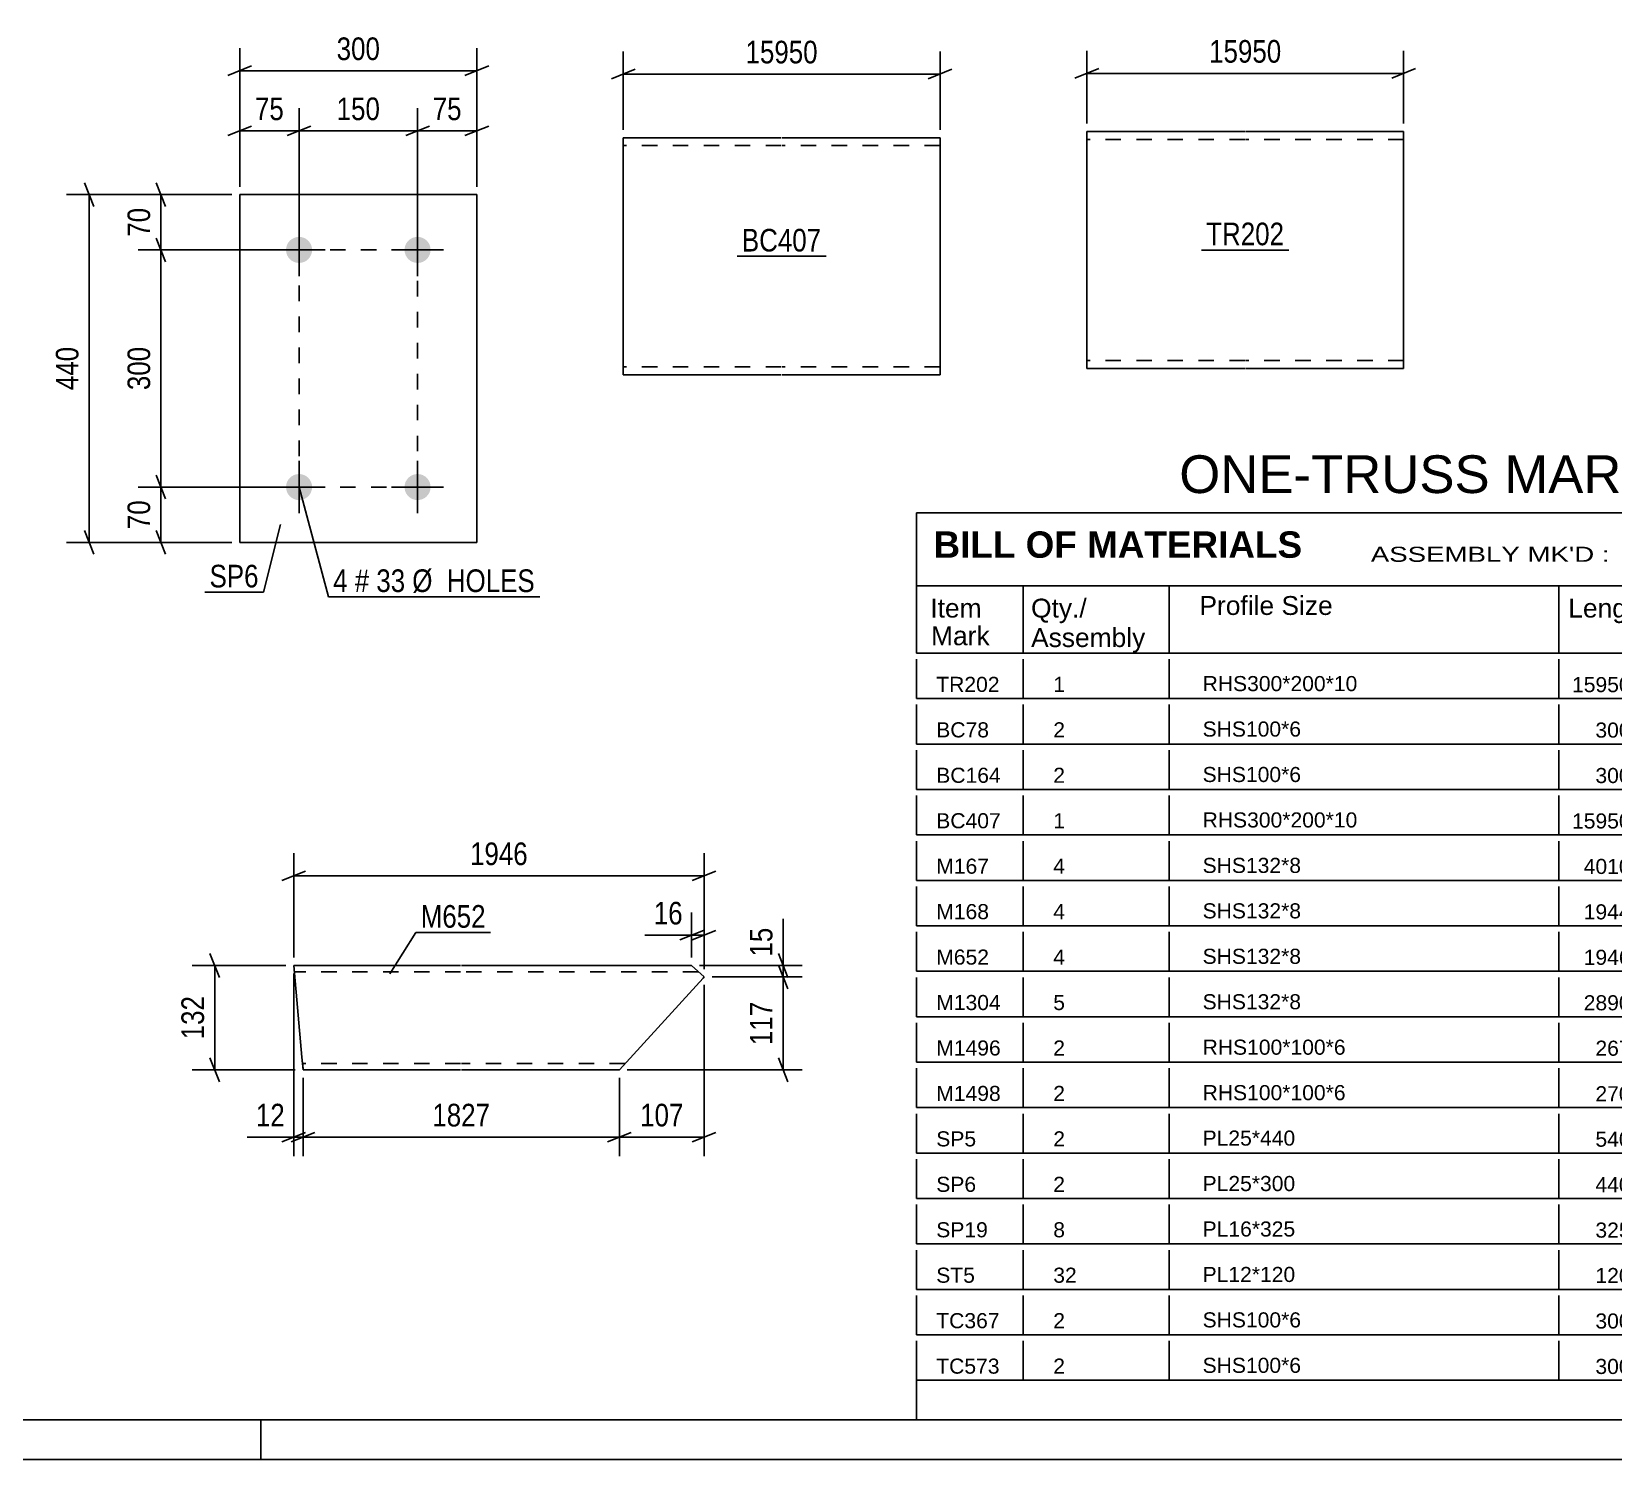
# Model space of a CAD drawing. Header units: millimetres. Extents: x 0 to 841, y 0 to 594.
# Drawn here: x 392 to 592.2, y 0 to 180.6 of the extents above; entities that cross this region are included whole.
import ezdxf

# ---------------------------------------------------------------- set-up
doc = ezdxf.new("R2010")
doc.units = ezdxf.units.MM
doc.linetypes.add('DXK_LINE_DOT2', pattern=[3.9198, 1.9599, -1.9599])
doc.styles.add('Arial', font='ARIAL.TTF', dxfattribs={"height": 0.2})
doc.styles.add('Arial Bold', font='ARIALBD.TTF', dxfattribs={"height": 0.2})
doc.styles.add('Arial Narrow', font='ARIALN.TTF', dxfattribs={"height": 0.2})

# ---------------------------------------------------------------- blocks, each defined once
blk = doc.blocks.new('Unknown-761549208-1135')
at = {"color": 5, "linetype": 'Continuous'}
for p, q in [((5, 5), (836, 5)), ((421, 0), (421, 5)), ((0, 0), (841, 0))]:
    blk.add_line(p, q, dxfattribs=at)
blk = doc.blocks.new('Unknown-761549208-20011')
at = {"color": 7, "linetype": 'Continuous'}
for p, q in [((504, 119.75), (676, 119.75)), ((504, 108.5), (504, 119.75)), ((676, 119.75), (676, 108.5)), ((504, 110.5), (676, 110.5)), ((517.5, 110.5), (517.5, 102)), ((536, 110.5), (536, 102)), ((585.28, 110.5), (585.28, 102)), ((599.28, 110.5), (599.28, 102)), ((615, 110.5), (615, 102)), ((629.28, 110.5), (629.28, 102)), ((646.28, 110.5), (646.28, 102)), ((504, 108.5), (504, 103.5)), ((676, 108.5), (676, 102)), ((504, 103.5), (504, 102)), ((504, 102), (676, 102)), ((504, 101.23), (504, 96.25)), ((517.5, 101.23), (517.5, 96.25)), ((536, 101.23), (536, 96.25)), ((585.28, 101.23), (585.28, 96.25)), ((599.28, 101.23), (599.28, 96.25)), ((615, 101.23), (615, 96.25)), ((629.28, 101.23), (629.28, 96.25)), ((646.28, 101.23), (646.28, 96.25)), ((676, 101.23), (676, 96.25)), ((504, 96.25), (676, 96.25)), ((504, 95.48), (504, 90.5)), ((517.5, 95.48), (517.5, 90.5)), ((536, 95.48), (536, 90.5)), ((585.28, 95.48), (585.28, 90.5)), ((599.28, 95.48), (599.28, 90.5)), ((615, 95.48), (615, 90.5)), ((629.28, 95.48), (629.28, 90.5)), ((646.28, 95.48), (646.28, 90.5)), ((676, 95.48), (676, 90.5)), ((504, 90.5), (676, 90.5)), ((504, 89.73), (504, 84.75)), ((517.5, 89.73), (517.5, 84.75)), ((536, 89.73), (536, 84.75)), ((585.28, 89.73), (585.28, 84.75)), ((599.28, 89.73), (599.28, 84.75)), ((615, 89.73), (615, 84.75)), ((629.28, 89.73), (629.28, 84.75)), ((646.28, 89.73), (646.28, 84.75)), ((676, 89.73), (676, 84.75)), ((504, 84.75), (676, 84.75)), ((504, 83.98), (504, 79)), ((517.5, 83.98), (517.5, 79)), ((536, 83.98), (536, 79)), ((585.28, 83.98), (585.28, 79)), ((599.28, 83.98), (599.28, 79)), ((615, 83.98), (615, 79)), ((629.28, 83.98), (629.28, 79)), ((646.28, 83.98), (646.28, 79)), ((676, 83.98), (676, 79)), ((504, 79), (676, 79)), ((504, 78.23), (504, 73.25)), ((517.5, 78.23), (517.5, 73.25)), ((536, 78.23), (536, 73.25)), ((585.28, 78.23), (585.28, 73.25)), ((599.28, 78.23), (599.28, 73.25)), ((615, 78.23), (615, 73.25)), ((629.28, 78.23), (629.28, 73.25)), ((646.28, 78.23), (646.28, 73.25)), ((676, 78.23), (676, 73.25)), ((504, 73.25), (676, 73.25)), ((504, 72.48), (504, 67.5)), ((517.5, 72.48), (517.5, 67.5)), ((536, 72.48), (536, 67.5)), ((585.28, 72.48), (585.28, 67.5)), ((599.28, 72.48), (599.28, 67.5)), ((615, 72.48), (615, 67.5)), ((629.28, 72.48), (629.28, 67.5)), ((646.28, 72.48), (646.28, 67.5)), ((676, 72.48), (676, 67.5)), ((504, 67.5), (676, 67.5)), ((504, 66.73), (504, 61.75)), ((517.5, 66.73), (517.5, 61.75)), ((536, 66.73), (536, 61.75)), ((585.28, 66.73), (585.28, 61.75)), ((599.28, 66.73), (599.28, 61.75)), ((615, 66.73), (615, 61.75)), ((629.28, 66.73), (629.28, 61.75)), ((646.28, 66.73), (646.28, 61.75)), ((676, 66.73), (676, 61.75)), ((504, 61.75), (676, 61.75)), ((504, 60.98), (504, 56)), ((517.5, 60.98), (517.5, 56)), ((536, 60.98), (536, 56)), ((585.28, 60.98), (585.28, 56)), ((599.28, 60.98), (599.28, 56)), ((615, 60.98), (615, 56)), ((629.28, 60.98), (629.28, 56)), ((646.28, 60.98), (646.28, 56)), ((676, 60.98), (676, 56)), ((504, 56), (676, 56)), ((504, 55.23), (504, 50.25)), ((517.5, 55.23), (517.5, 50.25)), ((536, 55.23), (536, 50.25)), ((585.28, 55.23), (585.28, 50.25)), ((599.28, 55.23), (599.28, 50.25)), ((615, 55.23), (615, 50.25)), ((629.28, 55.23), (629.28, 50.25)), ((646.28, 55.23), (646.28, 50.25)), ((676, 55.23), (676, 50.25)), ((504, 50.25), (676, 50.25)), ((504, 49.48), (504, 44.5)), ((517.5, 49.48), (517.5, 44.5)), ((536, 49.48), (536, 44.5)), ((585.28, 49.48), (585.28, 44.5)), ((599.28, 49.48), (599.28, 44.5)), ((615, 49.48), (615, 44.5)), ((629.28, 49.48), (629.28, 44.5)), ((646.28, 49.48), (646.28, 44.5)), ((676, 49.48), (676, 44.5)), ((504, 44.5), (676, 44.5)), ((504, 43.73), (504, 38.75)), ((517.5, 43.73), (517.5, 38.75)), ((536, 43.73), (536, 38.75)), ((585.28, 43.73), (585.28, 38.75)), ((599.28, 43.73), (599.28, 38.75)), ((615, 43.73), (615, 38.75)), ((629.28, 43.73), (629.28, 38.75)), ((646.28, 43.73), (646.28, 38.75)), ((676, 43.73), (676, 38.75)), ((504, 38.75), (676, 38.75)), ((504, 37.98), (504, 33)), ((517.5, 37.98), (517.5, 33)), ((536, 37.98), (536, 33)), ((585.28, 37.98), (585.28, 33)), ((599.28, 37.98), (599.28, 33)), ((615, 37.98), (615, 33)), ((629.28, 37.98), (629.28, 33)), ((646.28, 37.98), (646.28, 33)), ((676, 37.98), (676, 33)), ((504, 33), (676, 33)), ((504, 32.23), (504, 27.25)), ((517.5, 32.23), (517.5, 27.25)), ((536, 32.23), (536, 27.25)), ((585.28, 32.23), (585.28, 27.25)), ((599.28, 32.23), (599.28, 27.25)), ((615, 32.23), (615, 27.25)), ((629.28, 32.23), (629.28, 27.25)), ((646.28, 32.23), (646.28, 27.25)), ((676, 32.23), (676, 27.25)), ((504, 27.25), (676, 27.25)), ((504, 26.48), (504, 21.5)), ((517.5, 26.48), (517.5, 21.5)), ((536, 26.48), (536, 21.5)), ((585.28, 26.48), (585.28, 21.5)), ((599.28, 26.48), (599.28, 21.5)), ((615, 26.48), (615, 21.5)), ((629.28, 26.48), (629.28, 21.5)), ((646.28, 26.48), (646.28, 21.5)), ((676, 26.48), (676, 21.5)), ((504, 21.5), (676, 21.5)), ((504, 20.73), (504, 15.75)), ((517.5, 20.73), (517.5, 15.75)), ((536, 20.73), (536, 15.75)), ((585.28, 20.73), (585.28, 15.75)), ((599.28, 20.73), (599.28, 15.75)), ((615, 20.73), (615, 15.75)), ((629.28, 20.73), (629.28, 15.75)), ((646.28, 20.73), (646.28, 15.75)), ((676, 20.73), (676, 15.75)), ((504, 15.75), (676, 15.75)), ((504, 14.98), (504, 10)), ((517.5, 14.98), (517.5, 10)), ((536, 14.98), (536, 10)), ((585.28, 14.98), (585.28, 10)), ((599.28, 14.98), (599.28, 10)), ((615, 14.98), (615, 10)), ((629.28, 14.98), (629.28, 10)), ((646.28, 14.98), (646.28, 10)), ((676, 14.98), (676, 10)), ((504, 10), (676, 10)), ((504, 10), (676, 10)), ((504, 10), (504, 5)), ((629.28, 10), (629.28, 5)), ((646.28, 10), (646.28, 5)), ((676, 10), (676, 5)), ((504, 5), (676, 5))]:
    blk.add_line(p, q, dxfattribs=at)
at = {"color": 7}
for s, height, style, p in [('BILL OF MATERIALS', 3.3405, 'Arial Bold', (506.15, 114.06)), ('Profile Size', 2.3877, 'Arial', (539.81, 106.83)), ('Mark', 2.388, 'Arial', (505.84, 103))]:
    blk.add_text(s, height=height, dxfattribs=dict(at, style=style)).set_placement(p)
at = {"color": 7, "linetype": 'Continuous', "style": 'Arial Narrow'}
for s, height, width, p in [("ASSEMBLY MK'D :", 1.9089, 1.6, (561.5, 113.55)), ('TR202', 1.909, 1.794707, (594, 113.55)), ('ASSY QTY :', 1.909, 1.6, (625, 113.55)), ('1', 1.91, 1.794707, (646.5, 113.55))]:
    blk.add_text(s, height=height, dxfattribs=dict(at, width=width)).set_placement(p)
at = {"color": 7, "linetype": 'Continuous'}
for s, height, style, p in [('Item', 2.388, 'Arial', (505.75, 106.5)), ('Qty./', 2.388, 'Arial', (518.5, 106.5)), ('Length', 2.388, 'Arial', (586.5, 106.5)), ('Wt./Item', 2.388, 'Arial', (600.5, 106.5)), ('Total', 2.388, 'Arial', (617.5, 106.5)), ('Total Wt.', 2.388, 'Arial', (630, 106.5)), ('Material', 2.388, 'Arial', (649.5, 106.5)), ('Assembly', 2.388, 'Arial', (518.5, 102.77)), ('Qty.', 2.388, 'Arial', (618, 102.77)), ('TR202', 1.91, 'Arial', (506.5, 97.09)), ('1', 1.91, 'Arial', (521.31, 97.09)), ('RHS300*200*10', 1.9102, 'Arial', (540.21, 97.19)), ('15950.01', 1.91, 'Arial', (586.97, 97.06)), ('1201.99', 1.91, 'Arial', (601.16, 97.09)), ('1', 1.91, 'Arial', (623.22, 97.09)), ('1201.99', 1.91, 'Arial', (634.55, 97.09)), ('E350', 1.91, 'Arial', (650.31, 97.23)), ('BC78', 1.91, 'Arial', (506.5, 91.34)), ('2', 1.91, 'Arial', (521.31, 91.34)), ('SHS100*6', 1.91, 'Arial', (540.21, 91.44)), ('300.00', 1.91, 'Arial', (589.93, 91.31)), ('5.01', 1.91, 'Arial', (603.39, 91.34)), ('2', 1.91, 'Arial', (623.22, 91.34)), ('10.02', 1.91, 'Arial', (637.52, 91.34)), ('E350', 1.91, 'Arial', (650.31, 91.48)), ('BC164', 1.91, 'Arial', (506.5, 85.59)), ('2', 1.91, 'Arial', (521.31, 85.59)), ('SHS100*6', 1.91, 'Arial', (540.21, 85.69)), ('300.00', 1.91, 'Arial', (589.93, 85.56)), ('4.99', 1.91, 'Arial', (603.39, 85.59)), ('2', 1.91, 'Arial', (623.22, 85.59)), ('9.98', 1.91, 'Arial', (639, 85.59)), ('E350', 1.91, 'Arial', (650.31, 85.73)), ('BC407', 1.91, 'Arial', (506.5, 79.84)), ('1', 1.91, 'Arial', (521.31, 79.84)), ('RHS300*200*10', 1.9102, 'Arial', (540.21, 79.94)), ('15950.01', 1.91, 'Arial', (586.97, 79.81)), ('1201.99', 1.91, 'Arial', (601.16, 79.84)), ('1', 1.91, 'Arial', (623.22, 79.84)), ('1201.99', 1.91, 'Arial', (634.55, 79.84)), ('E350', 1.91, 'Arial', (650.31, 79.98)), ('SHS132*8', 1.91, 'Arial', (540.21, 74.19)), ('E350', 1.91, 'Arial', (650.31, 74.23)), ('M167', 1.91, 'Arial', (506.5, 74.09)), ('4', 1.91, 'Arial', (521.31, 74.09)), ('4010.97', 1.91, 'Arial', (588.45, 74.06)), ('121.96', 1.91, 'Arial', (601.9, 74.09)), ('4', 1.91, 'Arial', (623.22, 74.09)), ('487.82', 1.91, 'Arial', (636.03, 74.09)), ('M168', 1.91, 'Arial', (506.5, 68.34)), ('4', 1.91, 'Arial', (521.31, 68.34)), ('SHS132*8', 1.91, 'Arial', (540.21, 68.44)), ('1944.15', 1.91, 'Arial', (588.45, 68.31)), ('58.86', 1.91, 'Arial', (602.64, 68.34)), ('4', 1.91, 'Arial', (623.22, 68.34)), ('235.42', 1.91, 'Arial', (636.03, 68.34)), ('E350', 1.91, 'Arial', (650.31, 68.48)), ('M652', 1.91, 'Arial', (506.5, 62.59)), ('4', 1.91, 'Arial', (521.31, 62.59)), ('SHS132*8', 1.91, 'Arial', (540.21, 62.69)), ('1946.20', 1.91, 'Arial', (588.45, 62.56)), ('58.97', 1.91, 'Arial', (602.64, 62.59)), ('4', 1.91, 'Arial', (623.22, 62.59)), ('235.89', 1.91, 'Arial', (636.03, 62.59)), ('E350', 1.91, 'Arial', (650.31, 62.73)), ('M1304', 1.91, 'Arial', (506.5, 56.84)), ('5', 1.91, 'Arial', (521.31, 56.84)), ('SHS132*8', 1.91, 'Arial', (540.21, 56.94)), ('2890.28', 1.91, 'Arial', (588.45, 56.81)), ('90.03', 1.91, 'Arial', (602.64, 56.84)), ('5', 1.91, 'Arial', (623.22, 56.84)), ('450.15', 1.91, 'Arial', (636.03, 56.84)), ('E350', 1.91, 'Arial', (650.31, 56.98)), ('M1496', 1.91, 'Arial', (506.5, 51.09)), ('2', 1.91, 'Arial', (521.31, 51.09)), ('RHS100*100*6', 1.9102, 'Arial', (540.21, 51.19)), ('267.08', 1.91, 'Arial', (589.93, 51.06)), ('4.43', 1.91, 'Arial', (603.39, 51.09)), ('2', 1.91, 'Arial', (623.22, 51.09)), ('8.85', 1.91, 'Arial', (639, 51.09)), ('E350', 1.91, 'Arial', (650.31, 51.23)), ('M1498', 1.91, 'Arial', (506.5, 45.34)), ('2', 1.91, 'Arial', (521.31, 45.34)), ('RHS100*100*6', 1.9102, 'Arial', (540.21, 45.44)), ('270.50', 1.91, 'Arial', (589.93, 45.3)), ('4.47', 1.91, 'Arial', (603.39, 45.34)), ('2', 1.91, 'Arial', (623.22, 45.34)), ('9.27', 1.91, 'Arial', (639, 45.34)), ('E350', 1.91, 'Arial', (650.31, 45.48)), ('SP5', 1.91, 'Arial', (506.5, 39.59)), ('2', 1.91, 'Arial', (521.31, 39.59)), ('PL25*440', 1.91, 'Arial', (540.21, 39.69)), ('540.00', 1.91, 'Arial', (589.93, 39.55)), ('46.63', 1.91, 'Arial', (602.64, 39.59)), ('2', 1.91, 'Arial', (623.22, 39.59)), ('93.26', 1.91, 'Arial', (637.52, 39.59)), ('E350', 1.91, 'Arial', (650.31, 39.73)), ('SP6', 1.91, 'Arial', (506.5, 33.84)), ('2', 1.91, 'Arial', (521.31, 33.84)), ('PL25*300', 1.91, 'Arial', (540.21, 33.94)), ('440.00', 1.91, 'Arial', (589.93, 33.8)), ('25.91', 1.91, 'Arial', (602.64, 33.84)), ('2', 1.91, 'Arial', (623.22, 33.84)), ('51.81', 1.91, 'Arial', (637.52, 33.84)), ('E350', 1.91, 'Arial', (650.31, 33.98)), ('SP19', 1.91, 'Arial', (506.5, 28.09)), ('8', 1.91, 'Arial', (521.31, 28.09)), ('PL16*325', 1.91, 'Arial', (540.21, 28.19)), ('13.27', 1.91, 'Arial', (602.64, 28.09)), ('8', 1.91, 'Arial', (623.22, 28.09)), ('106.13', 1.91, 'Arial', (636.03, 28.09)), ('E350', 1.91, 'Arial', (650.31, 28.23)), ('325.00', 1.91, 'Arial', (589.93, 28.05)), ('ST5', 1.91, 'Arial', (506.5, 22.34)), ('32', 1.91, 'Arial', (521.31, 22.34)), ('PL12*120', 1.91, 'Arial', (540.21, 22.44)), ('120.00', 1.91, 'Arial', (589.93, 22.3)), ('1.36', 1.91, 'Arial', (603.39, 22.34)), ('32', 1.91, 'Arial', (621.74, 22.34)), ('43.41', 1.91, 'Arial', (637.52, 22.34)), ('E350', 1.91, 'Arial', (650.31, 22.48)), ('TC367', 1.91, 'Arial', (506.5, 16.59)), ('2', 1.91, 'Arial', (521.31, 16.59)), ('SHS100*6', 1.91, 'Arial', (540.21, 16.69)), ('300.00', 1.91, 'Arial', (589.93, 16.55)), ('5.01', 1.91, 'Arial', (603.39, 16.59)), ('2', 1.91, 'Arial', (623.22, 16.59)), ('10.02', 1.91, 'Arial', (637.52, 16.59)), ('E350', 1.91, 'Arial', (650.31, 16.73)), ('TC573', 1.91, 'Arial', (506.5, 10.84)), ('2', 1.91, 'Arial', (521.31, 10.84)), ('SHS100*6', 1.91, 'Arial', (540.21, 10.94)), ('300.00', 1.91, 'Arial', (589.93, 10.8)), ('4.99', 1.91, 'Arial', (603.39, 10.84)), ('2', 1.91, 'Arial', (623.22, 10.84)), ('9.98', 1.91, 'Arial', (639, 10.84)), ('E350', 1.91, 'Arial', (650.31, 10.98)), ('Total', 1.909, 'Arial Narrow', (620.83, 6)), ('4165.99', 1.91, 'Arial', (634.52, 6))]:
    blk.add_text(s, height=height, dxfattribs=dict(at, style=style)).set_placement(p)
blk = doc.blocks.new('Unknown-761549208-20012')
at = {"color": 2, "linetype": 'Continuous'}
blk.add_line((530, 119.75), (647.5, 119.75), dxfattribs=at)
at = {"color": 7, "style": 'Arial'}
blk.add_text('ONE-TRUSS MARKED AS TR202', height=4.7754, dxfattribs=at).set_placement((537.26, 122.25))
blk = doc.blocks.new('Part-761549208-17036 - 17035')
at = {"color": 2, "linetype": 'Continuous'}
for p, q in [((466.88, 167.21), (466.88, 165.21)), ((466.88, 167.21), (486.88, 167.21)), ((486.98, 167.21), (506.98, 167.21)), ((506.98, 167.21), (506.98, 165.21)), ((466.88, 165.21), (466.88, 139.21)), ((506.98, 165.21), (506.98, 139.21)), ((466.88, 137.21), (466.88, 139.21)), ((506.98, 137.21), (506.98, 139.21)), ((486.88, 137.21), (466.88, 137.21)), ((506.98, 137.21), (486.98, 137.21))]:
    blk.add_line(p, q, dxfattribs=at)
at = {"color": 7, "linetype": 'DXK_LINE_DOT2'}
for p, q in [((486.88, 166.21), (466.88, 166.21)), ((506.98, 166.21), (486.98, 166.21)), ((466.88, 165.92), (466.88, 165.21)), ((466.88, 138.21), (466.88, 138.28)), ((466.88, 138.21), (466.88, 138.28)), ((486.88, 138.21), (466.88, 138.21)), ((506.98, 138.21), (486.98, 138.21)), ((506.98, 138.21), (506.98, 139.21)), ((506.98, 138.28), (506.98, 138.21)), ((506.98, 137.36), (506.98, 137.21))]:
    blk.add_line(p, q, dxfattribs=at)
blk = doc.blocks.new('Part-761549208-16903 - 16902')
at = {"color": 2, "linetype": 'Continuous'}
for p, q in [((426.22, 50.88), (425.17, 62.48)), ((425.17, 62.48), (446.29, 62.48)), ((446.39, 62.48), (475.53, 62.48)), ((475.53, 62.48), (477.12, 61.03)), ((476.99, 60.88), (466.39, 49.28)), ((477.12, 61.03), (476.99, 60.88)), ((426.36, 49.28), (426.22, 50.88)), ((446.29, 49.28), (426.36, 49.28)), ((466.39, 49.28), (446.39, 49.28))]:
    blk.add_line(p, q, dxfattribs=at)
at = {"color": 7, "linetype": 'DXK_LINE_DOT2'}
for p, q in [((446.29, 61.68), (425.24, 61.68)), ((476.4, 61.68), (446.39, 61.68)), ((426.35, 49.41), (426.22, 50.88)), ((426.29, 50.08), (426.29, 50.15)), ((446.29, 50.08), (426.29, 50.08)), ((467.12, 50.08), (446.39, 50.08))]:
    blk.add_line(p, q, dxfattribs=at)
blk = doc.blocks.new('Part-761549208-16945 - 16944')
at = {"color": 2, "linetype": 'Continuous'}
for p, q in [((525.56, 168), (525.56, 166)), ((525.56, 168), (545.56, 168)), ((545.66, 168), (565.66, 168)), ((565.66, 168), (565.66, 166)), ((525.56, 166), (525.56, 140)), ((565.66, 166), (565.66, 140)), ((525.56, 138), (525.56, 140)), ((565.66, 138), (565.66, 140)), ((545.56, 138), (525.56, 138)), ((565.66, 138), (545.66, 138))]:
    blk.add_line(p, q, dxfattribs=at)
at = {"color": 7, "linetype": 'DXK_LINE_DOT2'}
for p, q in [((545.56, 167), (525.56, 167)), ((525.56, 166.71), (525.56, 166)), ((565.66, 167), (545.66, 167)), ((525.56, 139), (525.56, 139.08)), ((525.56, 139), (525.56, 139.08)), ((545.56, 139), (525.56, 139)), ((565.66, 139), (545.66, 139)), ((565.66, 139), (565.66, 140)), ((565.66, 139.08), (565.66, 139)), ((565.66, 138.15), (565.66, 138))]:
    blk.add_line(p, q, dxfattribs=at)
blk = doc.blocks.new('Part-761549208-16959 - 16958')
at = {"color": 2, "linetype": 'Continuous'}
for p, q in [((418.35, 116.01), (418.35, 160.01)), ((418.35, 160.01), (448.35, 160.01)), ((448.35, 160.01), (448.35, 116.01)), ((448.35, 116.01), (418.35, 116.01))]:
    blk.add_line(p, q, dxfattribs=at)
blk = doc.blocks.new('Bolt-761549208-16960 - 16958')
at = {"linetype": 'Continuous'}
for points in [[(425.85, 154.66, -1), (425.85, 151.36, -1)], [(440.85, 154.66, -1), (440.85, 151.36, -1)], [(425.85, 124.66, -1), (425.85, 121.36, -1)], [(440.85, 124.66, -1), (440.85, 121.36, -1)]]:
    blk.add_hatch(color=1, dxfattribs=at).paths.add_polyline_path(points)
at = {"color": 1, "linetype": 'Continuous'}
for p, q in [((425.85, 156.31), (425.85, 149.71)), ((440.85, 156.31), (440.85, 149.71)), ((422.55, 153.01), (429.15, 153.01)), ((437.55, 153.01), (444.15, 153.01)), ((425.85, 126.31), (425.85, 119.71)), ((440.85, 126.31), (440.85, 119.71)), ((422.55, 123.01), (429.15, 123.01)), ((437.55, 123.01), (444.15, 123.01))]:
    blk.add_line(p, q, dxfattribs=at)
blk = doc.blocks.new('Rectangle-761549208-18451 - 16958')
at = {"color": 1, "linetype": 'DXK_LINE_DOT2'}
blk.add_lwpolyline([(425.85, 153.01), (440.85, 153.01), (440.85, 123.01), (425.85, 123.01), (425.85, 153.01)], close=True, dxfattribs=at)
blk = doc.blocks.new('StraightDimension-761549208-17388 - 17035')
at = {"color": 7, "linetype": 'Continuous'}
for p, q in [((466.88, 168.21), (466.88, 178.11)), ((506.98, 168.21), (506.98, 178.11)), ((468.38, 175.86), (465.38, 174.66)), ((466.88, 175.26), (506.98, 175.26)), ((505.48, 174.66), (508.48, 175.86))]:
    blk.add_line(p, q, dxfattribs=at)
at = {"color": 0}
blk.add_wipeout([(492.1, 176.01), (492.1, 180.21), (481.76, 180.21), (481.76, 176.01)], dxfattribs=at)
at = {"color": 3, "style": 'Arial Narrow'}
blk.add_text('15950', height=2.863, dxfattribs=at).set_placement((482.36, 176.61))
blk = doc.blocks.new('StraightDimension-761549208-18603 - 16902')
at = {"color": 7, "linetype": 'Continuous'}
for p, q in [((486.52, 62.53), (487.72, 59.53)), ((478.12, 61.03), (489.52, 61.03)), ((487.12, 49.28), (487.12, 61.03)), ((487.72, 47.78), (486.52, 50.78)), ((467.39, 49.28), (489.52, 49.28))]:
    blk.add_line(p, q, dxfattribs=at)
at = {"color": 0}
blk.add_wipeout([(486.37, 58.5), (482.17, 58.5), (482.17, 51.81), (486.37, 51.81)], dxfattribs=at)
at = {"color": 3, "style": 'Arial Narrow'}
blk.add_text('117', height=2.863, rotation=90.0002, dxfattribs=at).set_placement((485.77, 52.41))
blk = doc.blocks.new('StraightDimension-761549208-17141 - 16902')
at = {"color": 7, "linetype": 'Continuous'}
for p, q in [((475.53, 63.48), (475.53, 69.17)), ((477.12, 62.03), (477.12, 69.17)), ((474.03, 65.72), (477.03, 66.92)), ((475.53, 66.32), (477.12, 66.32)), ((478.62, 66.92), (475.62, 65.72))]:
    blk.add_line(p, q, dxfattribs=at)
at = {"color": 0}
blk.add_wipeout([(475, 67.07), (475, 71.27), (470.15, 71.27), (470.15, 67.07)], dxfattribs=at)
at = {"color": 7, "linetype": 'Continuous'}
blk.add_line((475.53, 66.32), (469.62, 66.32), dxfattribs=at)
blk.add_line((475.53, 66.32), (469.62, 66.32), dxfattribs=at)
at = {"color": 3, "style": 'Arial Narrow'}
blk.add_text('16', height=2.863, dxfattribs=at).set_placement((470.75, 67.67))
blk = doc.blocks.new('StraightDimension-761549208-18664 - 16902')
at = {"color": 7, "linetype": 'Continuous'}
for p, q in [((477.12, 60.03), (477.12, 38.37)), ((466.39, 48.28), (466.39, 38.37)), ((464.89, 40.17), (467.89, 41.37)), ((466.39, 40.77), (477.12, 40.77)), ((478.62, 41.37), (475.62, 40.17))]:
    blk.add_line(p, q, dxfattribs=at)
at = {"color": 0}
blk.add_wipeout([(475.1, 41.52), (475.1, 45.72), (468.42, 45.72), (468.42, 41.52)], dxfattribs=at)
at = {"color": 3, "style": 'Arial Narrow'}
blk.add_text('107', height=2.863, dxfattribs=at).set_placement((469.02, 42.12))
blk = doc.blocks.new('StraightDimension-761549208-17153 - 16902')
at = {"color": 7, "linetype": 'Continuous'}
for p, q in [((424.17, 62.48), (412.32, 62.48)), ((415.77, 60.98), (414.57, 63.98)), ((415.17, 49.28), (415.17, 62.48)), ((414.57, 50.78), (415.77, 47.78)), ((425.36, 49.28), (412.32, 49.28))]:
    blk.add_line(p, q, dxfattribs=at)
at = {"color": 0}
blk.add_wipeout([(414.42, 59.23), (410.22, 59.23), (410.22, 52.54), (414.42, 52.54)], dxfattribs=at)
at = {"color": 3, "style": 'Arial Narrow'}
blk.add_text('132', height=2.863, rotation=90.0002, dxfattribs=at).set_placement((413.82, 53.14))
blk = doc.blocks.new('StraightDimension-761549208-18666 - 16902')
at = {"color": 7, "linetype": 'Continuous'}
for p, q in [((425.17, 61.48), (425.17, 38.37)), ((426.36, 48.28), (426.36, 38.37)), ((423.67, 40.17), (426.67, 41.37)), ((427.86, 41.37), (424.86, 40.17)), ((425.17, 40.77), (426.36, 40.77))]:
    blk.add_line(p, q, dxfattribs=at)
at = {"color": 0}
blk.add_wipeout([(424.65, 41.52), (424.65, 45.72), (419.79, 45.72), (419.79, 41.52)], dxfattribs=at)
at = {"color": 7, "linetype": 'Continuous'}
blk.add_line((425.17, 40.77), (419.27, 40.77), dxfattribs=at)
blk.add_line((425.17, 40.77), (419.27, 40.77), dxfattribs=at)
at = {"color": 3, "style": 'Arial Narrow'}
blk.add_text('12', height=2.863, dxfattribs=at).set_placement((420.39, 42.12))
blk = doc.blocks.new('StraightDimension-761549208-18602 - 16902')
at = {"color": 7, "linetype": 'Continuous'}
for p, q in [((476.53, 62.48), (489.52, 62.48)), ((486.52, 63.98), (487.72, 60.98)), ((487.72, 59.53), (486.52, 62.53)), ((487.12, 61.03), (487.12, 62.48)), ((478.12, 61.03), (489.52, 61.03))]:
    blk.add_line(p, q, dxfattribs=at)
at = {"color": 0}
blk.add_wipeout([(486.37, 67.87), (482.17, 67.87), (482.17, 63.01), (486.37, 63.01)], dxfattribs=at)
at = {"color": 7, "linetype": 'Continuous'}
blk.add_line((487.12, 62.48), (487.12, 68.39), dxfattribs=at)
blk.add_line((487.12, 62.48), (487.12, 68.39), dxfattribs=at)
at = {"color": 3, "style": 'Arial Narrow'}
blk.add_text('15', height=2.863, rotation=90.0002, dxfattribs=at).set_placement((485.77, 63.61))
blk = doc.blocks.new('StraightDimension-761549208-17159 - 16902')
at = {"color": 7, "linetype": 'Continuous'}
for p, q in [((425.17, 63.48), (425.17, 76.68)), ((477.12, 62.03), (477.12, 76.68)), ((426.67, 74.43), (423.67, 73.23)), ((475.62, 73.23), (478.62, 74.43)), ((425.17, 73.83), (477.12, 73.83))]:
    blk.add_line(p, q, dxfattribs=at)
at = {"color": 0}
blk.add_wipeout([(455.4, 74.58), (455.4, 78.78), (446.89, 78.78), (446.89, 74.58)], dxfattribs=at)
at = {"color": 3, "style": 'Arial Narrow'}
blk.add_text('1946', height=2.863, dxfattribs=at).set_placement((447.49, 75.18))
blk = doc.blocks.new('StraightDimension-761549208-18665 - 16902')
at = {"color": 7, "linetype": 'Continuous'}
for p, q in [((426.36, 48.28), (426.36, 38.37)), ((466.39, 48.28), (466.39, 38.37)), ((427.86, 41.37), (424.86, 40.17)), ((426.36, 40.77), (466.39, 40.77)), ((464.89, 40.17), (467.89, 41.37))]:
    blk.add_line(p, q, dxfattribs=at)
at = {"color": 0}
blk.add_wipeout([(450.63, 41.52), (450.63, 45.72), (442.12, 45.72), (442.12, 41.52)], dxfattribs=at)
at = {"color": 3, "style": 'Arial Narrow'}
blk.add_text('1827', height=2.863, dxfattribs=at).set_placement((442.72, 42.12))
blk = doc.blocks.new('StraightDimension-761549208-17219 - 16944')
at = {"color": 7, "linetype": 'Continuous'}
for p, q in [((525.56, 169), (525.56, 178.2)), ((565.66, 169), (565.66, 178.2)), ((527.06, 175.95), (524.06, 174.75)), ((525.56, 175.35), (565.66, 175.35)), ((564.16, 174.75), (567.16, 175.95))]:
    blk.add_line(p, q, dxfattribs=at)
at = {"color": 0}
blk.add_wipeout([(550.78, 176.1), (550.78, 180.3), (540.44, 180.3), (540.44, 176.1)], dxfattribs=at)
at = {"color": 3, "style": 'Arial Narrow'}
blk.add_text('15950', height=2.863, dxfattribs=at).set_placement((541.04, 176.7))
blk = doc.blocks.new('StraightDimension-761549208-17224 - 16958')
at = {"color": 7, "linetype": 'Continuous'}
for p, q in [((408.95, 151.51), (407.75, 154.51)), ((424.85, 153.01), (405.5, 153.01)), ((408.35, 123.01), (408.35, 153.01)), ((407.75, 124.51), (408.95, 121.51)), ((424.85, 123.01), (405.5, 123.01))]:
    blk.add_line(p, q, dxfattribs=at)
at = {"color": 0}
blk.add_wipeout([(407.6, 141.35), (403.4, 141.35), (403.4, 134.67), (407.6, 134.67)], dxfattribs=at)
at = {"color": 3, "style": 'Arial Narrow'}
blk.add_text('300', height=2.863, rotation=90.0002, dxfattribs=at).set_placement((407, 135.27))
blk = doc.blocks.new('StraightDimension-761549208-17223 - 16958')
at = {"color": 7, "linetype": 'Continuous'}
for p, q in [((407.75, 161.51), (408.95, 158.51)), ((417.35, 160.01), (405.5, 160.01)), ((408.35, 153.01), (408.35, 160.01)), ((408.95, 151.51), (407.75, 154.51)), ((424.85, 153.01), (405.5, 153.01))]:
    blk.add_line(p, q, dxfattribs=at)
at = {"color": 0}
blk.add_wipeout([(407.6, 158.94), (403.4, 158.94), (403.4, 154.08), (407.6, 154.08)], dxfattribs=at)
at = {"color": 3, "style": 'Arial Narrow'}
blk.add_text('70', height=2.863, rotation=90.0002, dxfattribs=at).set_placement((407, 154.68))
blk = doc.blocks.new('StraightDimension-761549208-17225 - 16958')
at = {"color": 7, "linetype": 'Continuous'}
for p, q in [((407.75, 124.51), (408.95, 121.51)), ((424.85, 123.01), (405.5, 123.01)), ((408.35, 116.01), (408.35, 123.01)), ((408.95, 114.51), (407.75, 117.51)), ((417.35, 116.01), (405.5, 116.01))]:
    blk.add_line(p, q, dxfattribs=at)
at = {"color": 0}
blk.add_wipeout([(407.6, 121.94), (403.4, 121.94), (403.4, 117.08), (407.6, 117.08)], dxfattribs=at)
at = {"color": 3, "style": 'Arial Narrow'}
blk.add_text('70', height=2.863, rotation=90.0002, dxfattribs=at).set_placement((407, 117.68))
blk = doc.blocks.new('StraightDimension-761549208-17235 - 16958')
at = {"color": 7, "linetype": 'Continuous'}
for p, q in [((399.88, 158.51), (398.68, 161.51)), ((417.35, 160.01), (396.43, 160.01)), ((399.28, 116.01), (399.28, 160.01)), ((398.68, 117.51), (399.88, 114.51)), ((417.35, 116.01), (396.43, 116.01))]:
    blk.add_line(p, q, dxfattribs=at)
at = {"color": 0}
blk.add_wipeout([(398.53, 141.35), (394.33, 141.35), (394.33, 134.67), (398.53, 134.67)], dxfattribs=at)
at = {"color": 3, "style": 'Arial Narrow'}
blk.add_text('440', height=2.863, rotation=90.0002, dxfattribs=at).set_placement((397.93, 135.27))
blk = doc.blocks.new('StraightDimension-761549208-17239 - 16958')
at = {"color": 7, "linetype": 'Continuous'}
for p, q in [((440.85, 154.01), (440.85, 170.93)), ((448.35, 161.01), (448.35, 170.93)), ((439.35, 167.48), (442.35, 168.68)), ((449.85, 168.68), (446.85, 167.48)), ((440.85, 168.08), (448.35, 168.08))]:
    blk.add_line(p, q, dxfattribs=at)
at = {"color": 0}
blk.add_wipeout([(447.03, 168.83), (447.03, 173.03), (442.17, 173.03), (442.17, 168.83)], dxfattribs=at)
at = {"color": 3, "style": 'Arial Narrow'}
blk.add_text('75', height=2.863, dxfattribs=at).set_placement((442.77, 169.43))
blk = doc.blocks.new('StraightDimension-761549208-17240 - 16958')
at = {"color": 7, "linetype": 'Continuous'}
for p, q in [((425.85, 154.01), (425.85, 170.93)), ((440.85, 154.01), (440.85, 170.93)), ((427.35, 168.68), (424.35, 167.48)), ((439.35, 167.48), (442.35, 168.68)), ((425.85, 168.08), (440.85, 168.08))]:
    blk.add_line(p, q, dxfattribs=at)
at = {"color": 0}
blk.add_wipeout([(436.69, 168.83), (436.69, 173.03), (430.01, 173.03), (430.01, 168.83)], dxfattribs=at)
at = {"color": 3, "style": 'Arial Narrow'}
blk.add_text('150', height=2.863, dxfattribs=at).set_placement((430.61, 169.43))
blk = doc.blocks.new('StraightDimension-761549208-17241 - 16958')
at = {"color": 7, "linetype": 'Continuous'}
for p, q in [((418.35, 161.01), (418.35, 170.93)), ((425.85, 154.01), (425.85, 170.93)), ((416.85, 167.48), (419.85, 168.68)), ((427.35, 168.68), (424.35, 167.48)), ((418.35, 168.08), (425.85, 168.08))]:
    blk.add_line(p, q, dxfattribs=at)
at = {"color": 0}
blk.add_wipeout([(424.53, 168.83), (424.53, 173.03), (419.67, 173.03), (419.67, 168.83)], dxfattribs=at)
at = {"color": 3, "style": 'Arial Narrow'}
blk.add_text('75', height=2.863, dxfattribs=at).set_placement((420.27, 169.43))
blk = doc.blocks.new('StraightDimension-761549208-17251 - 16958')
at = {"color": 7, "linetype": 'Continuous'}
for p, q in [((418.35, 161.01), (418.35, 178.53)), ((448.35, 161.01), (448.35, 178.53)), ((419.85, 176.28), (416.85, 175.08)), ((446.85, 175.08), (449.85, 176.28)), ((418.35, 175.68), (448.35, 175.68))]:
    blk.add_line(p, q, dxfattribs=at)
at = {"color": 0}
blk.add_wipeout([(436.69, 176.43), (436.69, 180.63), (430.01, 180.63), (430.01, 176.43)], dxfattribs=at)
at = {"color": 3, "style": 'Arial Narrow'}
blk.add_text('300', height=2.863, dxfattribs=at).set_placement((430.61, 177.03))
blk = doc.blocks.new('Mark-761549208-17439 - 17035')
at = {"color": 0}
blk.add_wipeout([(491.95, 152.81), (491.95, 155.81), (481.9, 155.81), (481.9, 152.81)], dxfattribs=at)
blk.add_wipeout([(491.95, 152.81), (491.95, 155.81), (481.9, 155.81), (481.9, 152.81)], dxfattribs=at)
at = {"color": 30, "linetype": 'Continuous'}
blk.add_line((481.3, 152.21), (492.55, 152.21), dxfattribs=at)
at = {"color": 3, "style": 'Arial Narrow'}
blk.add_text('BC407', height=2.863, dxfattribs=at).set_placement((481.9, 152.81))
blk = doc.blocks.new('Mark-761549208-17406 - 16902')
at = {"color": 0}
blk.add_wipeout([(449.47, 67.26), (449.47, 70.26), (441.25, 70.26), (441.25, 67.26)], dxfattribs=at)
blk.add_wipeout([(449.47, 67.26), (449.47, 70.26), (441.25, 70.26), (441.25, 67.26)], dxfattribs=at)
at = {"color": 30, "linetype": 'Continuous'}
for p, q in [((437.36, 61.44), (440.65, 66.66)), ((440.65, 66.66), (450.07, 66.66))]:
    blk.add_line(p, q, dxfattribs=at)
at = {"color": 3, "style": 'Arial Narrow'}
blk.add_text('M652', height=2.863, dxfattribs=at).set_placement((441.25, 67.26))
blk = doc.blocks.new('Mark-761549208-17419 - 16944')
at = {"color": 0}
blk.add_wipeout([(550.54, 153.6), (550.54, 156.6), (540.67, 156.6), (540.67, 153.6)], dxfattribs=at)
blk.add_wipeout([(550.54, 153.6), (550.54, 156.6), (540.67, 156.6), (540.67, 153.6)], dxfattribs=at)
at = {"color": 30, "linetype": 'Continuous'}
blk.add_line((540.07, 153), (551.14, 153), dxfattribs=at)
at = {"color": 3, "style": 'Arial Narrow'}
blk.add_text('TR202', height=2.863, dxfattribs=at).set_placement((540.67, 153.6))
blk = doc.blocks.new('Mark-761549208-17422 - 16958')
at = {"color": 0}
blk.add_wipeout([(420.73, 110.31), (420.73, 113.31), (414.52, 113.31), (414.52, 110.31)], dxfattribs=at)
blk.add_wipeout([(420.73, 110.31), (420.73, 113.31), (414.52, 113.31), (414.52, 110.31)], dxfattribs=at)
at = {"color": 30, "linetype": 'Continuous'}
for p in [(423.52, 118.29), (413.92, 109.71)]:
    blk.add_line(p, (421.33, 109.71), dxfattribs=at)
at = {"color": 3, "style": 'Arial Narrow'}
blk.add_text('SP6', height=2.863, dxfattribs=at).set_placement((414.52, 110.31))
blk = doc.blocks.new('Mark-761549208-17425 - 16958')
at = {"color": 0}
blk.add_wipeout([(432, 109.73), (432, 112.73), (430.17, 112.73), (430.17, 109.73)], dxfattribs=at)
blk.add_wipeout([(432, 109.73), (432, 112.73), (430.17, 112.73), (430.17, 109.73)], dxfattribs=at)
at = {"color": 7, "linetype": 'Continuous'}
blk.add_line((425.85, 123.01), (429.57, 109.13), dxfattribs=at)
at = {"color": 0}
blk.add_wipeout([(434.73, 109.73), (434.73, 112.73), (432.9, 112.73), (432.9, 109.73)], dxfattribs=at)
blk.add_wipeout([(434.73, 109.73), (434.73, 112.73), (432.9, 112.73), (432.9, 109.73)], dxfattribs=at)
at = {"color": 3, "style": 'Arial Narrow'}
blk.add_text('4', height=2.86, dxfattribs=at).set_placement((430.17, 109.73))
at = {"color": 0}
blk.add_wipeout([(439.28, 109.73), (439.28, 112.73), (435.63, 112.73), (435.63, 109.73)], dxfattribs=at)
blk.add_wipeout([(439.28, 109.73), (439.28, 112.73), (435.63, 112.73), (435.63, 109.73)], dxfattribs=at)
at = {"color": 3, "style": 'Arial Narrow'}
for s, height, p in [('#', 2.86, (432.9, 109.73)), ('33', 2.863, (435.63, 109.73))]:
    blk.add_text(s, height=height, dxfattribs=at).set_placement(p)
at = {"color": 0}
blk.add_wipeout([(455.71, 109.73), (455.71, 112.73), (440.18, 112.73), (440.18, 109.73)], dxfattribs=at)
blk.add_wipeout([(455.71, 109.73), (455.71, 112.73), (440.18, 112.73), (440.18, 109.73)], dxfattribs=at)
at = {"color": 7, "linetype": 'Continuous'}
blk.add_line((429.57, 109.13), (456.31, 109.13), dxfattribs=at)
at = {"color": 3, "style": 'Arial Narrow'}
blk.add_text('Ø  HOLES', height=2.863, dxfattribs=at).set_placement((440.18, 109.73))

msp = doc.modelspace()

# ---------------------------------------------------------------- block references
for name in ['Unknown-761549208-1135', 'Part-761549208-17036 - 17035', 'Part-761549208-16945 - 16944', 'Part-761549208-16959 - 16958', 'Bolt-761549208-16960 - 16958', 'Rectangle-761549208-18451 - 16958', 'Unknown-761549208-20012', 'Unknown-761549208-20011', 'Part-761549208-16903 - 16902']:
    msp.add_blockref(name, (0, 0))

# ---------------------------------------------------------------- next in the draw order: block references
for name in ['StraightDimension-761549208-17388 - 17035', 'StraightDimension-761549208-17219 - 16944', 'StraightDimension-761549208-17239 - 16958', 'Mark-761549208-17419 - 16944', 'StraightDimension-761549208-17224 - 16958', 'Mark-761549208-17439 - 17035', 'StraightDimension-761549208-17153 - 16902', 'StraightDimension-761549208-18603 - 16902']:
    msp.add_blockref(name, (0, 0))

# ---------------------------------------------------------------- next in the draw order: block references
for name in ['StraightDimension-761549208-17223 - 16958', 'StraightDimension-761549208-17225 - 16958', 'StraightDimension-761549208-17141 - 16902', 'StraightDimension-761549208-18666 - 16902', 'StraightDimension-761549208-18664 - 16902']:
    msp.add_blockref(name, (0, 0))

# ---------------------------------------------------------------- next in the draw order: block references
for name in ['StraightDimension-761549208-17240 - 16958', 'StraightDimension-761549208-17235 - 16958', 'Mark-761549208-17425 - 16958', 'StraightDimension-761549208-18602 - 16902', 'StraightDimension-761549208-18665 - 16902']:
    msp.add_blockref(name, (0, 0))

# ---------------------------------------------------------------- next in the draw order: block references
for name in ['StraightDimension-761549208-17241 - 16958', 'Mark-761549208-17422 - 16958', 'StraightDimension-761549208-17159 - 16902']:
    msp.add_blockref(name, (0, 0))

# ---------------------------------------------------------------- next in the draw order: block references
for name in ['StraightDimension-761549208-17251 - 16958', 'Mark-761549208-17406 - 16902']:
    msp.add_blockref(name, (0, 0))

doc.saveas('drawing.dxf')
